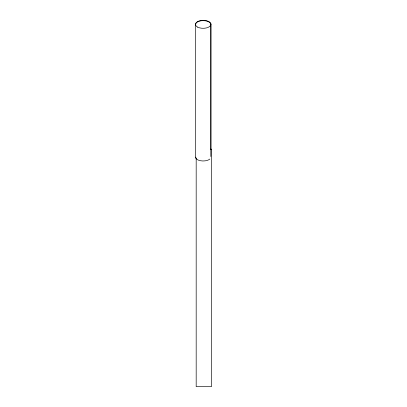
<?xml version="1.0" encoding="UTF-8"?>
<svg xmlns="http://www.w3.org/2000/svg" width="407" height="407" viewBox="0 0 407 407"><rect width="100%" height="100%" fill="white"/><g stroke="black" fill="none" stroke-linecap="round" stroke-linejoin="round"><path stroke-width="0.61" d="M210.47 149.186L211.498 149.186L211.498 386.65L196.179 386.65L196.179 158.079M210.948 23.911L210.948 149.603M210.821 24.471L210.821 156.517M195.502 24.471L195.502 157.148A7.662 3.831 0 0 0 205.143 160.846L206.99 160.465A7.662 3.831 0 0 0 209.798 159.066M195.665 24.43A7.662 3.831 0 0 1 203.785 20.35A7.662 3.831 0 0 1 210.821 24.908M196.057 158.089A7.662 3.831 0 0 1 195.665 157.107M197.746 27.183A7.662 3.831 0 0 0 210.561 25.463A7.662 3.831 0 0 0 201.18 20.772A7.662 3.831 0 0 0 197.746 27.183"/></g></svg>
